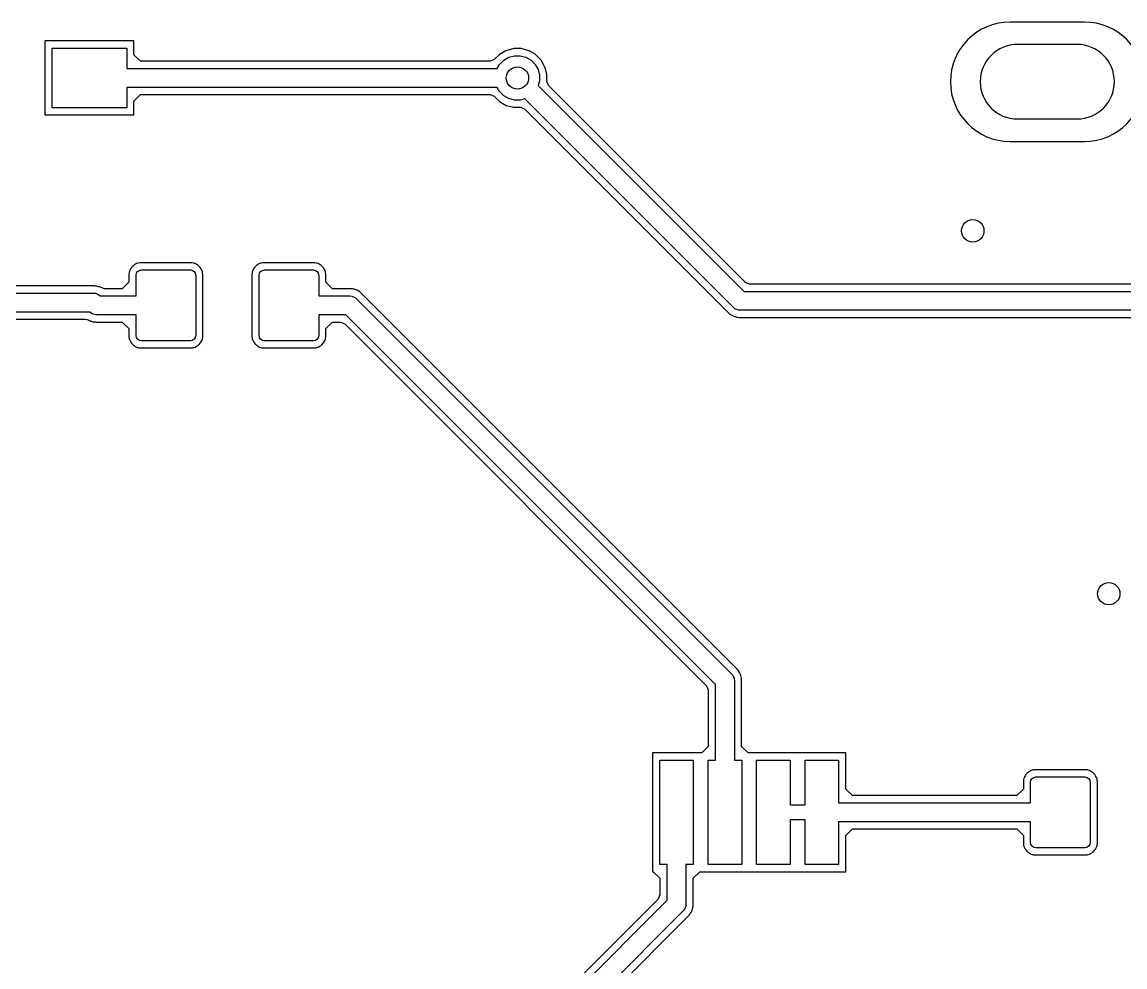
# Model space of a CAD drawing. Header units: inches. Extents: x 3.92 to 7.78, y -6.06 to -2.2.
# Drawn here: x 5.738 to 6.321, y -4.129 to -3.63 of the extents above; entities that cross this region are included whole.
import ezdxf

# ---------------------------------------------------------------- set-up
doc = ezdxf.new("R2010")
doc.units = ezdxf.units.IN
doc.header["$MEASUREMENT"] = 0
doc.layers.add('F.Cu', color=13, linetype='CONTINUOUS', true_color=0xc83434)

msp = doc.modelspace()

# ---------------------------------------------------------------- linework, layer by layer
at = {"layer": 'F.Cu', "linetype": 'CONTINUOUS'}
for p, q in [((6.29921, -3.62992), (6.25984, -3.62992)), ((5.79709, -3.63988), (5.75012, -3.63988)), ((5.75012, -3.63988), (5.75012, -3.67898)), ((5.79709, -3.64717), (5.79709, -3.63988)), ((5.75394, -3.6752), (5.75394, -3.6437)), ((5.75394, -3.6437), (5.79331, -3.6437)), ((5.79331, -3.6437), (5.79331, -3.65445)), ((5.99362, -3.64504), (5.99016, -3.64701)), ((5.99772, -3.64394), (5.99362, -3.64504)), ((6.00157, -3.64394), (5.99772, -3.64394)), ((6.00567, -3.64504), (6.00157, -3.64394)), ((6.00587, -3.64512), (6.00567, -3.64504)), ((6.00898, -3.64693), (6.00587, -3.64512)), ((6.29528, -3.64173), (6.26378, -3.64173)), ((5.80055, -3.65063), (5.79709, -3.64717)), ((5.98528, -3.65063), (5.80055, -3.65063)), ((5.98744, -3.64972), (5.98528, -3.65063)), ((5.99016, -3.64701), (5.98744, -3.64972)), ((5.989, -3.65445), (5.99027, -3.65226)), ((5.99027, -3.65226), (5.99245, -3.65008)), ((5.99245, -3.65008), (5.99512, -3.64854)), ((5.99512, -3.64854), (5.9981, -3.64774)), ((5.9981, -3.64774), (6.00118, -3.64774)), ((6.00118, -3.64774), (6.00416, -3.64854)), ((6.00416, -3.64854), (6.00683, -3.65008)), ((6.00683, -3.65008), (6.00901, -3.65226)), ((6.00917, -3.64709), (6.00898, -3.64693)), ((6.00901, -3.65226), (6.01055, -3.65493)), ((6.01209, -3.64992), (6.00917, -3.64709)), ((6.01217, -3.65004), (6.01209, -3.64992)), ((6.01402, -3.65331), (6.01217, -3.65004)), ((5.79331, -3.65445), (5.80081, -3.65445)), ((5.80081, -3.65445), (5.989, -3.65445)), ((6.01055, -3.65493), (6.01135, -3.65791)), ((6.01135, -3.65791), (6.01135, -3.66099)), ((6.01409, -3.65354), (6.01402, -3.65331)), ((6.01516, -3.65752), (6.01409, -3.65354)), ((6.01516, -3.65894), (6.01516, -3.65752)), ((6.01135, -3.66099), (6.01069, -3.66343)), ((6.01069, -3.66343), (6.11938, -3.77212)), ((6.01516, -3.66126), (6.01516, -3.65894)), ((6.01606, -3.66343), (6.01516, -3.66126)), ((6.12004, -3.7674), (6.01606, -3.66343)), ((5.80081, -3.66445), (5.79331, -3.66445)), ((5.79331, -3.66445), (5.79331, -3.6752)), ((5.79709, -3.67169), (5.80055, -3.66823)), ((5.80055, -3.66823), (5.98524, -3.66823)), ((5.989, -3.66445), (5.80081, -3.66445)), ((5.98524, -3.66823), (5.9874, -3.66913)), ((5.9874, -3.66913), (5.99016, -3.67189)), ((5.99027, -3.66664), (5.989, -3.66445)), ((5.99245, -3.66882), (5.99027, -3.66664)), ((5.99512, -3.67036), (5.99245, -3.66882)), ((5.79331, -3.6752), (5.75394, -3.6752)), ((5.79709, -3.67898), (5.79709, -3.67169)), ((5.99016, -3.67189), (5.99374, -3.67394)), ((5.99374, -3.67394), (5.99756, -3.67492)), ((5.9981, -3.67116), (5.99512, -3.67036)), ((5.99756, -3.67492), (6.00142, -3.67492)), ((6.00118, -3.67116), (5.9981, -3.67116)), ((6.00362, -3.6705), (6.00118, -3.67116)), ((6.00142, -3.67492), (6.00358, -3.67583)), ((6.11378, -3.78066), (6.00362, -3.6705)), ((5.75012, -3.67898), (5.79709, -3.67898)), ((6.00358, -3.67583), (6.11122, -3.7835)), ((6.26378, -3.6811), (6.29528, -3.6811)), ((6.25984, -3.69291), (6.29921, -3.69291)), ((5.79925, -3.7572), (5.7985, -3.75748)), ((5.79949, -3.75717), (5.79925, -3.7572)), ((5.8002, -3.75709), (5.79949, -3.75717)), ((5.80083, -3.75701), (5.8002, -3.75709)), ((5.82713, -3.75701), (5.80083, -3.75701)), ((5.82776, -3.75709), (5.82713, -3.75701)), ((5.82846, -3.75717), (5.82776, -3.75709)), ((5.8287, -3.7572), (5.82846, -3.75717)), ((5.82949, -3.75748), (5.8287, -3.7572)), ((5.86421, -3.7572), (5.86346, -3.75748)), ((5.86445, -3.75717), (5.86421, -3.7572)), ((5.86516, -3.75709), (5.86445, -3.75717)), ((5.86579, -3.75701), (5.86516, -3.75709)), ((5.89209, -3.75701), (5.86579, -3.75701)), ((5.89272, -3.75709), (5.89209, -3.75701)), ((5.89343, -3.75717), (5.89272, -3.75709)), ((5.89366, -3.7572), (5.89343, -3.75717)), ((5.89445, -3.75748), (5.89366, -3.7572)), ((5.79449, -3.76287), (5.79441, -3.76362)), ((5.79457, -3.76217), (5.79449, -3.76287)), ((5.79461, -3.76193), (5.79457, -3.76217)), ((5.79488, -3.7611), (5.79461, -3.76193)), ((5.79535, -3.76028), (5.79488, -3.7611)), ((5.79583, -3.75957), (5.79535, -3.76028)), ((5.79626, -3.75909), (5.79583, -3.75957)), ((5.7965, -3.75886), (5.79626, -3.75909)), ((5.79693, -3.75846), (5.7965, -3.75886)), ((5.79748, -3.75807), (5.79693, -3.75846)), ((5.7985, -3.75748), (5.79748, -3.75807)), ((5.79823, -3.76363), (5.79844, -3.76256)), ((5.79844, -3.76256), (5.79905, -3.76165)), ((5.79905, -3.76165), (5.79996, -3.76104)), ((5.79996, -3.76104), (5.80103, -3.76083)), ((5.80103, -3.76083), (5.82692, -3.76083)), ((5.82692, -3.76083), (5.82799, -3.76104)), ((5.82799, -3.76104), (5.8289, -3.76165)), ((5.8289, -3.76165), (5.82951, -3.76256)), ((5.83047, -3.75807), (5.82945, -3.75748)), ((5.82945, -3.75748), (5.82949, -3.75748)), ((5.82951, -3.76256), (5.82972, -3.76363)), ((5.83102, -3.75846), (5.83047, -3.75807)), ((5.83146, -3.75886), (5.83102, -3.75846)), ((5.83169, -3.75909), (5.83146, -3.75886)), ((5.83213, -3.75957), (5.83169, -3.75909)), ((5.8326, -3.76028), (5.83213, -3.75957)), ((5.83307, -3.7611), (5.8326, -3.76028)), ((5.83335, -3.76193), (5.83307, -3.7611)), ((5.83339, -3.76217), (5.83335, -3.76193)), ((5.8335, -3.76323), (5.83339, -3.76217)), ((5.85953, -3.76217), (5.85941, -3.76315)), ((5.85941, -3.76315), (5.85941, -3.79559)), ((5.85957, -3.76193), (5.85953, -3.76217)), ((5.85984, -3.7611), (5.85957, -3.76193)), ((5.86031, -3.76028), (5.85984, -3.7611)), ((5.86079, -3.75957), (5.86031, -3.76028)), ((5.86122, -3.75909), (5.86079, -3.75957)), ((5.86146, -3.75886), (5.86122, -3.75909)), ((5.86189, -3.75846), (5.86146, -3.75886)), ((5.86244, -3.75807), (5.86189, -3.75846)), ((5.86346, -3.75748), (5.86244, -3.75807)), ((5.86319, -3.76363), (5.8634, -3.76256)), ((5.8634, -3.76256), (5.86401, -3.76165)), ((5.86401, -3.76165), (5.86492, -3.76104)), ((5.86492, -3.76104), (5.86599, -3.76083)), ((5.86599, -3.76083), (5.89188, -3.76083)), ((5.89188, -3.76083), (5.89295, -3.76104)), ((5.89295, -3.76104), (5.89386, -3.76165)), ((5.89386, -3.76165), (5.89447, -3.76256)), ((5.89543, -3.75807), (5.89441, -3.75748)), ((5.89441, -3.75748), (5.89445, -3.75748)), ((5.89447, -3.76256), (5.89469, -3.76363)), ((5.89598, -3.75846), (5.89543, -3.75807)), ((5.89642, -3.75886), (5.89598, -3.75846)), ((5.89665, -3.75909), (5.89642, -3.75886)), ((5.89709, -3.75957), (5.89665, -3.75909)), ((5.89756, -3.76028), (5.89709, -3.75957)), ((5.89803, -3.7611), (5.89756, -3.76028)), ((5.89831, -3.76193), (5.89803, -3.7611)), ((5.89835, -3.76217), (5.89831, -3.76193)), ((5.89843, -3.7628), (5.89835, -3.76217)), ((5.8985, -3.76323), (5.89843, -3.7628)), ((5.79441, -3.76724), (5.79094, -3.77071)), ((5.79441, -3.76362), (5.79441, -3.76724)), ((5.79823, -3.77453), (5.79823, -3.76363)), ((5.82972, -3.76363), (5.82972, -3.79543)), ((5.8335, -3.79591), (5.8335, -3.76323)), ((5.86319, -3.79543), (5.86319, -3.76363)), ((5.89469, -3.76363), (5.89469, -3.77453)), ((5.8985, -3.76724), (5.8985, -3.76323)), ((5.90197, -3.77071), (5.8985, -3.76724)), ((6.1222, -3.76831), (6.12004, -3.7674)), ((6.40358, -3.76831), (6.1222, -3.76831)), ((5.77591, -3.76921), (5.59287, -3.76921)), ((5.59313, -3.77305), (5.77578, -3.77305)), ((5.77578, -3.77305), (5.77676, -3.77315)), ((5.7763, -3.76925), (5.77591, -3.76921)), ((5.77634, -3.76925), (5.7763, -3.76925)), ((5.77677, -3.76933), (5.77634, -3.76925)), ((5.77676, -3.77315), (5.77676, -3.77315)), ((5.77676, -3.77315), (5.77751, -3.77346)), ((5.77744, -3.76937), (5.77677, -3.76933)), ((5.77791, -3.76953), (5.77744, -3.76937)), ((5.77751, -3.77346), (5.77856, -3.77389)), ((5.77843, -3.76969), (5.77791, -3.76953)), ((5.77894, -3.76976), (5.77843, -3.76969)), ((5.77856, -3.77389), (5.77856, -3.77389)), ((5.77856, -3.77389), (5.77932, -3.77452)), ((5.77902, -3.7698), (5.77894, -3.76976)), ((5.77937, -3.77), (5.77902, -3.7698)), ((5.77932, -3.77452), (5.77933, -3.77453)), ((5.77933, -3.77453), (5.79823, -3.77453)), ((5.77972, -3.77016), (5.77937, -3.77)), ((5.78071, -3.77051), (5.77972, -3.77016)), ((5.78177, -3.77071), (5.78071, -3.77051)), ((5.79094, -3.77071), (5.78177, -3.77071)), ((5.89469, -3.77453), (5.91117, -3.77453)), ((5.91142, -3.77071), (5.90197, -3.77071)), ((5.91117, -3.77453), (5.91214, -3.77462)), ((5.91161, -3.77075), (5.91142, -3.77071)), ((5.91232, -3.77083), (5.91161, -3.77075)), ((5.91214, -3.77462), (5.91214, -3.77462)), ((5.91214, -3.77462), (5.91256, -3.7748)), ((5.91256, -3.77083), (5.91232, -3.77083)), ((5.91287, -3.77087), (5.91256, -3.77083)), ((5.91256, -3.7748), (5.91394, -3.77537)), ((5.91331, -3.77098), (5.91287, -3.77087)), ((5.91343, -3.77102), (5.91331, -3.77098)), ((5.91433, -3.77126), (5.91343, -3.77102)), ((5.91445, -3.7713), (5.91433, -3.77126)), ((5.91476, -3.77146), (5.91445, -3.7713)), ((5.91535, -3.77173), (5.91476, -3.77146)), ((5.91606, -3.77224), (5.91535, -3.77173)), ((5.91626, -3.77236), (5.91606, -3.77224)), ((5.91669, -3.77264), (5.91626, -3.77236)), ((5.91677, -3.77268), (5.91669, -3.77264)), ((5.91717, -3.77307), (5.91677, -3.77268)), ((5.91736, -3.77323), (5.91717, -3.77307)), ((6.11567, -3.97157), (5.91736, -3.77323)), ((6.11938, -3.77212), (6.40336, -3.77212)), ((5.91394, -3.77537), (5.91394, -3.77537)), ((5.91394, -3.77537), (5.9147, -3.77599)), ((5.9147, -3.77599), (6.11279, -3.97408)), ((5.77371, -3.78305), (5.59313, -3.78305)), ((5.77372, -3.78306), (5.77371, -3.78305)), ((5.77448, -3.78368), (5.77372, -3.78306)), ((5.77554, -3.78412), (5.77448, -3.78368)), ((5.77448, -3.78368), (5.77448, -3.78368)), ((5.77628, -3.78443), (5.77554, -3.78412)), ((5.77726, -3.78453), (5.77628, -3.78443)), ((5.77628, -3.78443), (5.77628, -3.78443)), ((5.79823, -3.78453), (5.77726, -3.78453)), ((5.79823, -3.79543), (5.79823, -3.78453)), ((5.90909, -3.78453), (5.89469, -3.78453)), ((5.89469, -3.78453), (5.89469, -3.79543)), ((6.10425, -3.97969), (5.90909, -3.78453)), ((6.11122, -3.7835), (6.11154, -3.78378)), ((6.11154, -3.78378), (6.11157, -3.78382)), ((6.11157, -3.78382), (6.11189, -3.78409)), ((6.11189, -3.78409), (6.11224, -3.78429)), ((6.11224, -3.78429), (6.11248, -3.78445)), ((6.11248, -3.78445), (6.11319, -3.78496)), ((6.11319, -3.78496), (6.11339, -3.78504)), ((6.11339, -3.78504), (6.1139, -3.78524)), ((6.11453, -3.78128), (6.11378, -3.78066)), ((6.1139, -3.78524), (6.11413, -3.78539)), ((6.11413, -3.78539), (6.11469, -3.78547)), ((6.11634, -3.78203), (6.11453, -3.78128)), ((6.11469, -3.78547), (6.11516, -3.78559)), ((6.11516, -3.78559), (6.11575, -3.78579)), ((6.11575, -3.78579), (6.11677, -3.78587)), ((6.11731, -3.78212), (6.11634, -3.78203)), ((6.11634, -3.78203), (6.11634, -3.78203)), ((6.11677, -3.78587), (6.11689, -3.78587)), ((6.11689, -3.78587), (6.11717, -3.78591)), ((6.11717, -3.78591), (6.39646, -3.78591)), ((6.40129, -3.78212), (6.11731, -3.78212)), ((5.59287, -3.78681), (5.77118, -3.78681)), ((5.77118, -3.78681), (5.7722, -3.78701)), ((5.7722, -3.78701), (5.77339, -3.7874)), ((5.77339, -3.7874), (5.7739, -3.78768)), ((5.7739, -3.78768), (5.77409, -3.7878)), ((5.77409, -3.7878), (5.77449, -3.78787)), ((5.77449, -3.78787), (5.77476, -3.78795)), ((5.77476, -3.78795), (5.77543, -3.78815)), ((5.77543, -3.78815), (5.77571, -3.78823)), ((5.77571, -3.78823), (5.77657, -3.78827)), ((5.77657, -3.78827), (5.77665, -3.78827)), ((5.77665, -3.78827), (5.77697, -3.78831)), ((5.77697, -3.78831), (5.79094, -3.78831)), ((5.79094, -3.78831), (5.79441, -3.79177)), ((5.79441, -3.79177), (5.79441, -3.79567)), ((5.8985, -3.79177), (5.90197, -3.78831)), ((5.8985, -3.79567), (5.8985, -3.79177)), ((5.90197, -3.78831), (5.90626, -3.78831)), ((5.90626, -3.78831), (5.90843, -3.78921)), ((5.90843, -3.78921), (6.09957, -3.98039)), ((5.79441, -3.79567), (5.79449, -3.79626)), ((5.79449, -3.79626), (5.79457, -3.79689)), ((5.79457, -3.79689), (5.79465, -3.79732)), ((5.79465, -3.79732), (5.79488, -3.79795)), ((5.79488, -3.79795), (5.79543, -3.7989)), ((5.79844, -3.7965), (5.79823, -3.79543)), ((5.79905, -3.79741), (5.79844, -3.7965)), ((5.79996, -3.79801), (5.79905, -3.79741)), ((5.80103, -3.79823), (5.79996, -3.79801)), ((5.82799, -3.79801), (5.82692, -3.79823)), ((5.8289, -3.79741), (5.82799, -3.79801)), ((5.82951, -3.7965), (5.8289, -3.79741)), ((5.82972, -3.79543), (5.82951, -3.7965)), ((5.83252, -3.7989), (5.83307, -3.79795)), ((5.83307, -3.79795), (5.83331, -3.79732)), ((5.83331, -3.79732), (5.83339, -3.79689)), ((5.83339, -3.79689), (5.83346, -3.79634)), ((5.83346, -3.79634), (5.8335, -3.79591)), ((5.85941, -3.79559), (5.85945, -3.79634)), ((5.85945, -3.79634), (5.85953, -3.79689)), ((5.85953, -3.79689), (5.85961, -3.79732)), ((5.85961, -3.79732), (5.85984, -3.79795)), ((5.85984, -3.79795), (5.86039, -3.7989)), ((5.8634, -3.7965), (5.86319, -3.79543)), ((5.86401, -3.79741), (5.8634, -3.7965)), ((5.86492, -3.79801), (5.86401, -3.79741)), ((5.86599, -3.79823), (5.86492, -3.79801)), ((5.89295, -3.79801), (5.89188, -3.79823)), ((5.89386, -3.79741), (5.89295, -3.79801)), ((5.89447, -3.7965), (5.89386, -3.79741)), ((5.89469, -3.79543), (5.89447, -3.7965)), ((5.89748, -3.7989), (5.89803, -3.79795)), ((5.89803, -3.79795), (5.89827, -3.79732)), ((5.89827, -3.79732), (5.89835, -3.79697)), ((5.89835, -3.79697), (5.89843, -3.79626)), ((5.89843, -3.79626), (5.8985, -3.79567)), ((5.79543, -3.7989), (5.79587, -3.79953)), ((5.79587, -3.79953), (5.79626, -3.79996)), ((5.79626, -3.79996), (5.7965, -3.8002)), ((5.7965, -3.8002), (5.79693, -3.80059)), ((5.79693, -3.80059), (5.79748, -3.80098)), ((5.79748, -3.80098), (5.7985, -3.80157)), ((5.7985, -3.80157), (5.79925, -3.80185)), ((5.79925, -3.80185), (5.79957, -3.80189)), ((5.79957, -3.80189), (5.80039, -3.80197)), ((5.80039, -3.80197), (5.80087, -3.80201)), ((5.80087, -3.80201), (5.82709, -3.80201)), ((5.82692, -3.79823), (5.80103, -3.79823)), ((5.82709, -3.80201), (5.82756, -3.80197)), ((5.82756, -3.80197), (5.82839, -3.80189)), ((5.82839, -3.80189), (5.8287, -3.80185)), ((5.8287, -3.80185), (5.82949, -3.80157)), ((5.82945, -3.80157), (5.83047, -3.80098)), ((5.82949, -3.80157), (5.82945, -3.80157)), ((5.83047, -3.80098), (5.83102, -3.80059)), ((5.83102, -3.80059), (5.83146, -3.8002)), ((5.83146, -3.8002), (5.83169, -3.79996)), ((5.83169, -3.79996), (5.83209, -3.79953)), ((5.83209, -3.79953), (5.83252, -3.7989)), ((5.86039, -3.7989), (5.86083, -3.79953)), ((5.86083, -3.79953), (5.86122, -3.79996)), ((5.86122, -3.79996), (5.86146, -3.8002)), ((5.86146, -3.8002), (5.86189, -3.80059)), ((5.86189, -3.80059), (5.86244, -3.80098)), ((5.86244, -3.80098), (5.86346, -3.80157)), ((5.86346, -3.80157), (5.86421, -3.80185)), ((5.86421, -3.80185), (5.86453, -3.80189)), ((5.86453, -3.80189), (5.86535, -3.80197)), ((5.86535, -3.80197), (5.86583, -3.80201)), ((5.86583, -3.80201), (5.89205, -3.80201)), ((5.89188, -3.79823), (5.86599, -3.79823)), ((5.89205, -3.80201), (5.89252, -3.80197)), ((5.89252, -3.80197), (5.89335, -3.80189)), ((5.89335, -3.80189), (5.89366, -3.80185)), ((5.89366, -3.80185), (5.89445, -3.80157)), ((5.89441, -3.80157), (5.89543, -3.80098)), ((5.89445, -3.80157), (5.89441, -3.80157)), ((5.89543, -3.80098), (5.89598, -3.80059)), ((5.89598, -3.80059), (5.89642, -3.8002)), ((5.89642, -3.8002), (5.89665, -3.79996)), ((5.89665, -3.79996), (5.89705, -3.79953)), ((5.89705, -3.79953), (5.89748, -3.7989)), ((6.11575, -3.97169), (6.11567, -3.97157)), ((6.11579, -3.97177), (6.11575, -3.97169)), ((6.11626, -3.97228), (6.11579, -3.97177)), ((6.11654, -3.97252), (6.11626, -3.97228)), ((6.11689, -3.97335), (6.1165, -3.97252)), ((6.1165, -3.97252), (6.11654, -3.97252)), ((6.11279, -3.97408), (6.11341, -3.97484)), ((6.11341, -3.97484), (6.11341, -3.97484)), ((6.11341, -3.97484), (6.11382, -3.97583)), ((6.11382, -3.97583), (6.11405, -3.97638)), ((6.11405, -3.97638), (6.11416, -3.97664)), ((6.11416, -3.97664), (6.11425, -3.97761)), ((6.11425, -3.97761), (6.11425, -4.01219)), ((6.11709, -3.9737), (6.11689, -3.97335)), ((6.11728, -3.97402), (6.11709, -3.9737)), ((6.11748, -3.97445), (6.11728, -3.97402)), ((6.11768, -3.97496), (6.11748, -3.97445)), ((6.11772, -3.97504), (6.11768, -3.97496)), ((6.11795, -3.97638), (6.11772, -3.97504)), ((6.11799, -3.97654), (6.11795, -3.97638)), ((6.11803, -3.97673), (6.11799, -3.97654)), ((6.11803, -3.97685), (6.11803, -3.97673)), ((6.11807, -3.97728), (6.11803, -3.97685)), ((6.11807, -4.0124), (6.11807, -3.97728)), ((6.09957, -3.98039), (6.10047, -3.98256)), ((6.10047, -3.98256), (6.10047, -4.0124)), ((6.10425, -4.01219), (6.10425, -3.97969)), ((6.10047, -4.0124), (6.09701, -4.01587)), ((6.10425, -4.01969), (6.10425, -4.01219)), ((6.11425, -4.01219), (6.11425, -4.01969)), ((6.12154, -4.01587), (6.11807, -4.0124)), ((6.09701, -4.01587), (6.07102, -4.01587)), ((6.07102, -4.01587), (6.07102, -4.07858)), ((6.17311, -4.01587), (6.12154, -4.01587)), ((6.17311, -4.03496), (6.17311, -4.01587)), ((6.0748, -4.0748), (6.0748, -4.01969)), ((6.0748, -4.01969), (6.09252, -4.01969)), ((6.09252, -4.01969), (6.09252, -4.0748)), ((6.10039, -4.0748), (6.10039, -4.01969)), ((6.10039, -4.01969), (6.10425, -4.01969)), ((6.11425, -4.01969), (6.11811, -4.01969)), ((6.11811, -4.01969), (6.11811, -4.0748)), ((6.12598, -4.0748), (6.12598, -4.01969)), ((6.12598, -4.01969), (6.1437, -4.01969)), ((6.1437, -4.01969), (6.1437, -4.04331)), ((6.15157, -4.04331), (6.15157, -4.01969)), ((6.15157, -4.01969), (6.16929, -4.01969)), ((6.16929, -4.01969), (6.16929, -4.04224)), ((6.27094, -4.0252), (6.26992, -4.02579)), ((6.27169, -4.02492), (6.27094, -4.0252)), ((6.27193, -4.02488), (6.27169, -4.02492)), ((6.27264, -4.0248), (6.27193, -4.02488)), ((6.27327, -4.02472), (6.27264, -4.0248)), ((6.29957, -4.02472), (6.27327, -4.02472)), ((6.3002, -4.0248), (6.29957, -4.02472)), ((6.30091, -4.02488), (6.3002, -4.0248)), ((6.30114, -4.02492), (6.30091, -4.02488)), ((6.30193, -4.0252), (6.30114, -4.02492)), ((6.30291, -4.02579), (6.30189, -4.0252)), ((6.30189, -4.0252), (6.30193, -4.0252)), ((6.26701, -4.02988), (6.26689, -4.03087)), ((6.26689, -4.03087), (6.26689, -4.03496)), ((6.26705, -4.02961), (6.26701, -4.02988)), ((6.26732, -4.02882), (6.26705, -4.02961)), ((6.26783, -4.02795), (6.26732, -4.02882)), ((6.26827, -4.02728), (6.26783, -4.02795)), ((6.2687, -4.02681), (6.26827, -4.02728)), ((6.26894, -4.02657), (6.2687, -4.02681)), ((6.26937, -4.02618), (6.26894, -4.02657)), ((6.26992, -4.02579), (6.26937, -4.02618)), ((6.27067, -4.03135), (6.27088, -4.03027)), ((6.27088, -4.03027), (6.27149, -4.02936)), ((6.27149, -4.02936), (6.2724, -4.02876)), ((6.2724, -4.02876), (6.27347, -4.02854)), ((6.27347, -4.02854), (6.29936, -4.02854)), ((6.29936, -4.02854), (6.30043, -4.02876)), ((6.30043, -4.02876), (6.30134, -4.02936)), ((6.30134, -4.02936), (6.30195, -4.03027)), ((6.30195, -4.03027), (6.30217, -4.03135)), ((6.30346, -4.02618), (6.30291, -4.02579)), ((6.3039, -4.02657), (6.30346, -4.02618)), ((6.30413, -4.02681), (6.3039, -4.02657)), ((6.30457, -4.02728), (6.30413, -4.02681)), ((6.305, -4.02795), (6.30457, -4.02728)), ((6.30551, -4.02882), (6.305, -4.02795)), ((6.30579, -4.02961), (6.30551, -4.02882)), ((6.30583, -4.02988), (6.30579, -4.02961)), ((6.30591, -4.03051), (6.30583, -4.02988)), ((6.30598, -4.03094), (6.30591, -4.03051)), ((6.30598, -4.0635), (6.30598, -4.03094)), ((6.17657, -4.03843), (6.17311, -4.03496)), ((6.26689, -4.03496), (6.26343, -4.03843)), ((6.27067, -4.04224), (6.27067, -4.03135)), ((6.30217, -4.03135), (6.30217, -4.06314)), ((6.16929, -4.04224), (6.17679, -4.04224)), ((6.24972, -4.03843), (6.17657, -4.03843)), ((6.17679, -4.04224), (6.2497, -4.04224)), ((6.2497, -4.04224), (6.27067, -4.04224)), ((6.24988, -4.03839), (6.24972, -4.03843)), ((6.25051, -4.03843), (6.24988, -4.03839)), ((6.26343, -4.03843), (6.25051, -4.03843)), ((6.1437, -4.04331), (6.15157, -4.04331)), ((6.15157, -4.05118), (6.1437, -4.05118)), ((6.1437, -4.05118), (6.1437, -4.0748)), ((6.15157, -4.0748), (6.15157, -4.05118)), ((6.17679, -4.05224), (6.16929, -4.05224)), ((6.16929, -4.05224), (6.16929, -4.0748)), ((6.2497, -4.05224), (6.17679, -4.05224)), ((6.27067, -4.05224), (6.2497, -4.05224)), ((6.27067, -4.06314), (6.27067, -4.05224)), ((6.17311, -4.05949), (6.17657, -4.05602)), ((6.17311, -4.07858), (6.17311, -4.05949)), ((6.17657, -4.05602), (6.26343, -4.05602)), ((6.26343, -4.05602), (6.26689, -4.05949)), ((6.26689, -4.05949), (6.26689, -4.06331)), ((6.26689, -4.06331), (6.26693, -4.06406)), ((6.26693, -4.06406), (6.26701, -4.06461)), ((6.26701, -4.06461), (6.26709, -4.06504)), ((6.26709, -4.06504), (6.26732, -4.06567)), ((6.26732, -4.06567), (6.26787, -4.06661)), ((6.27088, -4.06421), (6.27067, -4.06314)), ((6.27149, -4.06512), (6.27088, -4.06421)), ((6.2724, -4.06573), (6.27149, -4.06512)), ((6.27347, -4.06594), (6.2724, -4.06573)), ((6.29936, -4.06594), (6.27347, -4.06594)), ((6.30043, -4.06573), (6.29936, -4.06594)), ((6.30134, -4.06512), (6.30043, -4.06573)), ((6.30195, -4.06421), (6.30134, -4.06512)), ((6.30217, -4.06314), (6.30195, -4.06421)), ((6.30496, -4.06661), (6.30551, -4.06567)), ((6.30551, -4.06567), (6.30575, -4.06504)), ((6.30575, -4.06504), (6.30583, -4.06469)), ((6.30583, -4.06469), (6.30591, -4.06398)), ((6.30591, -4.06398), (6.30598, -4.0635)), ((6.26787, -4.06661), (6.26831, -4.06724)), ((6.26831, -4.06724), (6.2687, -4.06768)), ((6.2687, -4.06768), (6.26894, -4.06791)), ((6.26894, -4.06791), (6.26937, -4.06831)), ((6.26937, -4.06831), (6.26992, -4.0687)), ((6.26992, -4.0687), (6.27094, -4.06929)), ((6.27094, -4.06929), (6.27169, -4.06957)), ((6.27169, -4.06957), (6.27201, -4.06961)), ((6.27201, -4.06961), (6.27283, -4.06969)), ((6.27283, -4.06969), (6.27331, -4.06972)), ((6.27331, -4.06972), (6.29953, -4.06972)), ((6.29953, -4.06972), (6.3, -4.06969)), ((6.3, -4.06969), (6.30083, -4.06961)), ((6.30083, -4.06961), (6.30114, -4.06957)), ((6.30114, -4.06957), (6.30193, -4.06929)), ((6.30189, -4.06929), (6.30291, -4.0687)), ((6.30193, -4.06929), (6.30189, -4.06929)), ((6.30291, -4.0687), (6.30346, -4.06831)), ((6.30346, -4.06831), (6.3039, -4.06791)), ((6.3039, -4.06791), (6.30413, -4.06768)), ((6.30413, -4.06768), (6.30453, -4.06724)), ((6.30453, -4.06724), (6.30496, -4.06661)), ((6.07866, -4.0748), (6.0748, -4.0748)), ((6.07866, -4.0937), (6.07866, -4.0748)), ((6.09252, -4.0748), (6.08866, -4.0748)), ((6.08866, -4.0748), (6.08866, -4.09577)), ((6.11811, -4.0748), (6.10039, -4.0748)), ((6.1437, -4.0748), (6.12598, -4.0748)), ((6.16929, -4.0748), (6.15157, -4.0748)), ((6.07102, -4.07858), (6.07142, -4.07858)), ((6.07142, -4.07858), (6.07488, -4.08205)), ((6.07488, -4.08205), (6.07488, -4.09087)), ((6.09248, -4.08205), (6.09594, -4.07858)), ((6.09248, -4.09594), (6.09248, -4.08205)), ((6.09594, -4.07858), (6.17311, -4.07858)), ((6.07398, -4.09303), (5.68697, -4.47996)), ((5.6877, -4.48467), (6.07866, -4.0937)), ((6.07488, -4.09087), (6.07398, -4.09303)), ((6.0872, -4.09931), (5.6933, -4.4932)), ((6.08782, -4.09855), (6.0872, -4.09931)), ((6.08857, -4.09675), (6.08782, -4.09855)), ((6.08782, -4.09855), (6.08782, -4.09855)), ((6.08866, -4.09577), (6.08857, -4.09675)), ((6.09047, -4.10142), (6.09079, -4.10091)), ((6.09079, -4.10091), (6.09091, -4.10071)), ((6.09091, -4.10071), (6.09146, -4.09992)), ((6.09146, -4.09992), (6.09154, -4.0998)), ((6.09154, -4.0998), (6.09169, -4.09941)), ((6.09169, -4.09941), (6.09193, -4.09894)), ((6.09193, -4.09894), (6.09197, -4.09866)), ((6.09197, -4.09866), (6.09205, -4.09835)), ((6.09205, -4.09835), (6.09232, -4.09744)), ((6.09232, -4.09744), (6.09236, -4.09728)), ((6.09236, -4.09709), (6.0924, -4.09657)), ((6.09236, -4.09728), (6.09236, -4.09709)), ((6.0924, -4.09657), (6.09244, -4.09642)), ((6.09244, -4.09642), (6.09248, -4.09594)), ((5.69614, -4.49571), (6.09024, -4.10169)), ((6.09024, -4.10169), (6.09047, -4.10142))]:
    msp.add_line(p, q, dxfattribs=at)
at = {"layer": 'F.Cu'}
for centre in [(5.99964, -3.65945), (5.99964, -3.65945), (6.24016, -3.74016), (6.24016, -3.74016), (6.31199, -3.93178), (6.31199, -3.93178)]:
    msp.add_circle(centre, 0.00591, dxfattribs=at)
for centre, radius, start, end in [((6.25984, -3.66142), 0.0315, 90, 270), ((6.29921, -3.66142), 0.0315, -90, 90), ((6.26378, -3.66142), 0.01969, 90, 270), ((6.29528, -3.66142), 0.01969, -90, 90)]:
    msp.add_arc(centre, radius, start, end, dxfattribs=at)

doc.saveas('drawing.dxf')
